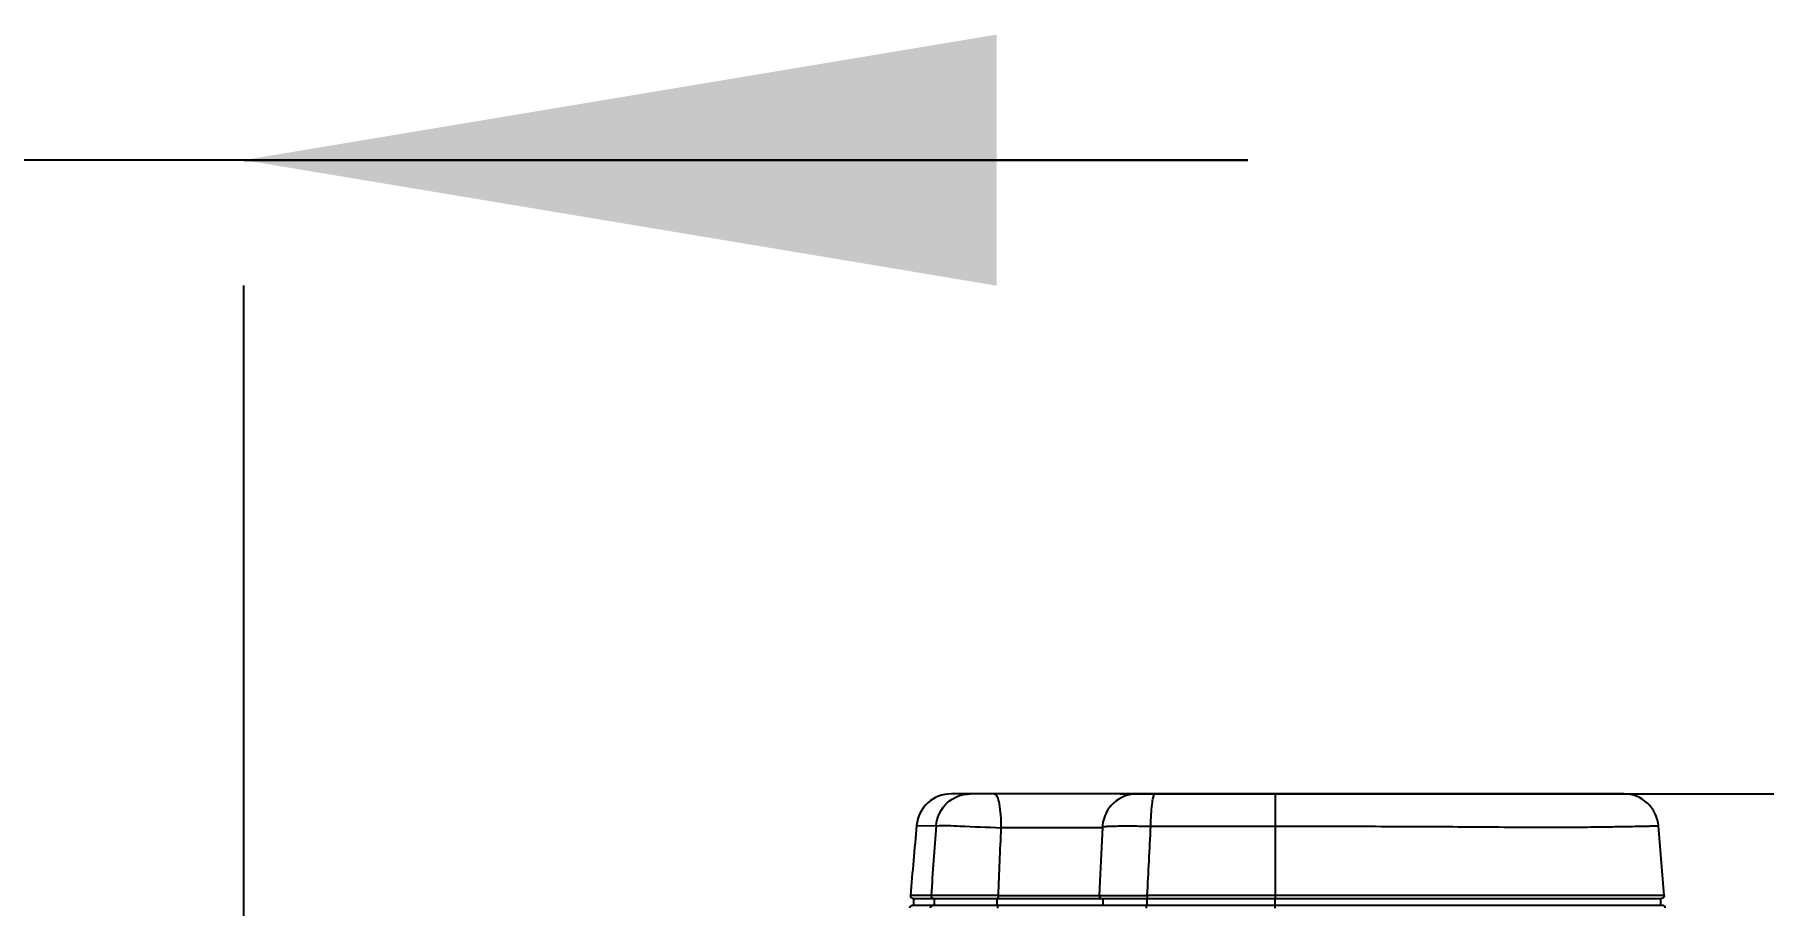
# Model space of a CAD drawing. Header units: millimetres. Extents: x 0 to 1173, y -4 to 841.
# Drawn here: x 1039.86 to 1060.53, y 536.9 to 547.31 of the extents above; entities that cross this region are included whole.
import ezdxf

# ---------------------------------------------------------------- set-up
doc = ezdxf.new("R2010")
doc.units = ezdxf.units.MM
doc.header["$LTSCALE"] = 65.395
doc.layers.get('0').update_dxf_attribs({"linetype": 'CONTINUOUS'})
for name, color, linetype in [('0_END_MODULE_W_CAM_SOLIFIED_BL2', 7, 'CONTINUOUS'), ('DRAFT_DIMS', 7, 'CONTINUOUS'), ('TM25S_ARM2_640_BL5', 7, 'CONTINUOUS')]:
    doc.layers.add(name, color=color, linetype=linetype)
doc.styles.get("Standard").update_dxf_attribs({"font": 'txt', "width": 0.8})
doc.dimstyles.new('DIMSTYLE_1', dxfattribs={"dimtxt": 6, "dimasz": 9, "dimexe": 0.5, "dimexo": 0, "dimgap": 1.5, "dimtad": 1, "dimlfac": 6, "dimzin": 0, "dimdsep": 46, "dimtxsty": 'Standard', "dimblk": '_FILLED', "dimblk1": '_FILLED', "dimblk2": '_FILLED', "dimcen": 0.09, "dimadec": 0, "dimazin": 0, "dimtp": 0.01, "dimtm": 0.01, "dimtfac": 1, "dimtofl": 0, "dimtmove": 0, "dimatfit": 3, "dimldrblk": '_FILLED', "dimfxl": 0, "dimtolj": 1, "dimtzin": 0, "dimarcsym": 0})

# ---------------------------------------------------------------- blocks, each defined once
blk = doc.blocks.new('_FILLED')
at = {"color": 0, "linetype": 'ByBlock'}
blk.add_solid([(0, 0), (-1, 0.1667), (-1, -0.1667)], dxfattribs=at)
blk = doc.blocks.new('*D1')
at = {"layer": 'DRAFT_DIMS', "color": 2, "linetype": 'Continuous'}
for p, q in [((1068.837, 538.232), (1068.837, 550.232)), ((1068.837, 550.232), (1068.837, 534.02)), ((1052.84, 538.232), (1069.337, 538.232)), ((1068.837, 491.431), (1068.837, 534.02)), ((1047.412, 529.807), (1069.337, 529.807)), ((1068.837, 529.807), (1068.837, 491.431))]:
    blk.add_line(p, q, dxfattribs=at)
at = {"layer": 'DRAFT_DIMS', "color": 2, "linetype": 'Continuous', "xscale": 9, "yscale": 9, "zscale": 9}
for p, rotation in [((1068.837, 538.232), 270), ((1068.837, 529.807), 90)]:
    blk.add_blockref('_FILLED', p, dxfattribs=dict(at, rotation=rotation))
blk = doc.blocks.new('*D29')
at = {"color": 2, "linetype": 'Continuous'}
for p, q in [((1058.858, 538.232), (1099.501, 538.232)), ((1099.001, 538.232), (1099.001, 355.857)), ((1099.001, 173.482), (1099.001, 355.857)), ((1043.427, 173.482), (1099.501, 173.482))]:
    blk.add_line(p, q, dxfattribs=at)
at = {"color": 2, "linetype": 'Continuous', "xscale": 9, "yscale": 9, "zscale": 9}
for p, rotation in [((1099.001, 538.232), 90), ((1099.001, 173.482), 270)]:
    blk.add_blockref('_FILLED', p, dxfattribs=dict(at, rotation=rotation))
blk = doc.blocks.new('*D32')
at = {"color": 2, "linetype": 'Continuous'}
for p, q in [((1013.997, 545.806), (1001.997, 545.806)), ((1001.997, 545.806), (1028.18, 545.806)), ((1054.364, 545.806), (1028.18, 545.806)), ((1042.364, 545.806), (1054.364, 545.806)), ((1013.997, 492.316), (1013.997, 544.306)), ((1042.364, 526.816), (1042.364, 544.306))]:
    blk.add_line(p, q, dxfattribs=at)
at = {"color": 2, "linetype": 'Continuous', "xscale": 9, "yscale": 9, "zscale": 9}
blk.add_blockref('_FILLED', (1013.997, 545.806), dxfattribs=at)
at = {"color": 2, "linetype": 'Continuous', "xscale": 9, "yscale": 9, "zscale": 9, "rotation": 180}
blk.add_blockref('_FILLED', (1042.364, 545.806), dxfattribs=at)
blk = doc.blocks.new('0_END_MODULE_W_CAM_SOLIFIED_BL2', base_point=(670.806, 355.8574))
at = {"layer": '0_END_MODULE_W_CAM_SOLIFIED_BL2', "color": 7, "linetype": 'Continuous'}
for p, q in [((1058.8582, 538.2324), (1050.8213, 538.2324)), ((1054.6927, 538.2324), (1054.6927, 537.8451)), ((1050.4064, 537.8541), (1050.6399, 537.8511)), ((1052.6261, 537.8267), (1051.4146, 537.8267)), ((1052.6265, 537.8349), (1052.6151, 537.5898)), ((1054.6927, 537.8451), (1054.6927, 537.0181)), ((1059.3426, 537.0185), (1059.2735, 537.8503)), ((1052.6151, 537.5898), (1052.6, 537.2731)), ((1052.6, 537.2731), (1052.5876, 537.0174)), ((1050.5798, 537.0185), (1050.3327, 537.0185)), ((1059.3218, 536.8991), (1050.3534, 536.8991)), ((1050.3659, 536.9824), (1059.3094, 536.9824)), ((1050.3727, 536.8991), (1050.3727, 536.9824)), ((1050.6208, 536.8991), (1050.6208, 536.9824)), ((1051.3725, 537.0167), (1051.3204, 537.0168)), ((1051.3637, 536.9824), (1051.3637, 536.8991)), ((1051.3795, 537.0166), (1051.3725, 537.0167)), ((1051.3796, 537.0166), (1052.5876, 537.0166)), ((1052.6318, 536.9824), (1052.6318, 536.8991)), ((1054.6927, 537.0181), (1053.1623, 537.0181)), ((1053.1627, 536.8991), (1053.1627, 536.9824)), ((1054.6927, 537.0181), (1054.6927, 536.9824)), ((1054.6927, 536.8991), (1054.6927, 536.9824)), ((1054.6927, 536.8681), (1054.6927, 536.8991)), ((1059.3025, 536.8991), (1059.3025, 536.9824))]:
    blk.add_line(p, q, dxfattribs=at)
for points in [[(1053.0427, 538.2324), (1053.0047, 538.2307), (1052.9666, 538.2254), (1052.929, 538.2166), (1052.8926, 538.2045), (1052.8576, 538.1891), (1052.824, 538.1704), (1052.7923, 538.1488), (1052.7628, 538.1244), (1052.7356, 538.0974), (1052.711, 538.0679), (1052.6893, 538.0364), (1052.6704, 538.0029), (1052.6548, 537.9679), (1052.6425, 537.9317), (1052.6335, 537.8944), (1052.628, 537.8561), (1052.6265, 537.8349)], [(1052.5876, 537.0174), (1052.5876, 537.014), (1052.5885, 537.0079), (1052.5906, 537.0019), (1052.5938, 536.9964), (1052.5979, 536.9917), (1052.6029, 536.9877), (1052.6087, 536.9848), (1052.6148, 536.983), (1052.6209, 536.9824)]]:
    blk.add_lwpolyline(points, dxfattribs=at)
for centre, radius, start, end in [((1050.8213, 537.8158), 0.4167, 90, 174.72199), ((1058.8582, 537.8158), 0.4167, 4.75956, 89.99995), ((1151.6946, 528.4941), 101.7198, 174.720315, 175.192826), ((1129.3496, 531.7561), 78.9453, 175.572017, 176.17793), ((1166.516, 532.4549), 115.2269, 177.327936, 177.731096), ((853.4483, 547.8101), 200.0055, 356.906927, 357.144224)]:
    blk.add_arc(centre, radius, start, end, dxfattribs=at)
for points, knots in [([(1050.6399, 537.8511), (1050.6483, 537.9518), (1050.7416, 538.1521), (1050.9481, 538.2324), (1051.0466, 538.2324)], [0, 0, 0, 0, 0.5063432, 1, 1, 1, 1]), ([(1051.3378, 538.2324), (1051.351, 538.2324), (1051.3784, 538.1835), (1051.3947, 538.1024), (1051.4113, 537.9722), (1051.4143, 537.8768), (1051.4146, 537.8267)], [0, 0, 0, 0, 0.0942451, 0.3156928, 0.6434092, 1, 1, 1, 1]), ([(1053.2053, 537.8454), (1053.2058, 537.8924), (1053.2087, 537.9791), (1053.2173, 538.0964), (1053.2324, 538.1751), (1053.2426, 538.2216), (1053.2539, 538.2304)], [0, 0, 0, 0, 0.3606954, 0.669249, 0.8898109, 1, 1, 1, 1]), ([(1053.2539, 538.2304), (1053.2547, 538.231), (1053.2563, 538.232), (1053.2582, 538.2324), (1053.2591, 538.2324)], [0, 0, 0, 0, 0.5331218, 1, 1, 1, 1]), ([(1050.6399, 537.8511), (1050.7333, 537.8582), (1050.9922, 537.8431), (1051.25, 537.8353), (1051.4144, 537.8267)], [0, 0, 0, 0, 0.3627725, 1, 1, 1, 1]), ([(1052.6265, 537.8349), (1052.6267, 537.8389), (1052.648, 537.8398), (1052.6737, 537.8449), (1052.7287, 537.8464), (1052.8299, 537.8496), (1052.9925, 537.8492), (1053.1298, 537.8471), (1053.2053, 537.8454)], [0, 0, 0, 0, 0.0204681, 0.0761066, 0.1660594, 0.2876156, 0.6091748, 1, 1, 1, 1]), ([(1053.2053, 537.8454), (1053.3308, 537.8453), (1053.8266, 537.8451), (1054.3224, 537.8451), (1054.6927, 537.8451)], [0, 0, 0, 0, 0.2531448, 1, 1, 1, 1]), ([(1054.6927, 537.8451), (1055.0486, 537.8449), (1055.7566, 537.8452), (1056.7891, 537.8416), (1057.7062, 537.833), (1058.3517, 537.8342), (1058.7312, 537.84), (1058.9129, 537.8433), (1059.0439, 537.8458), (1059.1377, 537.8484), (1059.1992, 537.8481), (1059.2429, 537.8518), (1059.2595, 537.8473), (1059.2733, 537.8524), (1059.2735, 537.8503)], [0, 0, 0, 0, 0.2331029, 0.4636112, 0.6762207, 0.8337004, 0.8862861, 0.9248331, 0.9526473, 0.9723145, 0.9857017, 0.9941517, 0.9986508, 1, 1, 1, 1]), ([(1051.3204, 537.0168), (1051.2379, 537.0171), (1050.9911, 537.0184), (1050.7442, 537.0172), (1050.5798, 537.0184)], [0, 0, 0, 0, 0.3339367, 1, 1, 1, 1]), ([(1051.3662, 536.8991), (1051.3674, 536.8991), (1051.375, 536.8879), (1051.3737, 536.8768), (1051.3737, 536.8666)], [0, 0, 0, 0, 0.1075941, 1, 1, 1, 1]), ([(1051.3796, 537.0166), (1051.3797, 537.0085), (1051.3786, 536.9994), (1051.376, 536.9824), (1051.3722, 536.9824)], [0, 0, 0, 0, 0.6836976, 1, 1, 1, 1]), ([(1052.5876, 537.0174), (1052.5878, 537.0209), (1052.61, 537.0132), (1052.6335, 537.0211), (1052.6889, 537.017), (1052.7562, 537.0189), (1052.8419, 537.0183), (1052.9787, 537.0186), (1053.0871, 537.0183), (1053.1623, 537.0181)], [0, 0, 0, 0, 0.0185266, 0.0735221, 0.163249, 0.2848652, 0.4344912, 0.6073079, 1, 1, 1, 1]), ([(1053.1542, 536.8681), (1053.1543, 536.8755), (1053.156, 536.8829), (1053.1556, 536.8991), (1053.1588, 536.8991)], [0, 0, 0, 0, 0.6998235, 1, 1, 1, 1]), ([(1053.1623, 537.0181), (1053.1623, 537.0098), (1053.1643, 537.0013), (1053.1632, 536.9824), (1053.1669, 536.9824)], [0, 0, 0, 0, 0.6937094, 1, 1, 1, 1]), ([(1059.3426, 537.0185), (1059.3424, 537.0208), (1059.3284, 537.0199), (1059.3104, 537.0168), (1059.2647, 537.0186), (1059.1995, 537.0184), (1059.1005, 537.0182), (1058.9625, 537.0178), (1058.7724, 537.0177), (1058.5182, 537.0176), (1058.1905, 537.017), (1057.6203, 537.0177), (1056.8045, 537.0177), (1055.7651, 537.0192), (1055.0516, 537.0163), (1054.6927, 537.0181)], [0, 0, 0, 0, 0.0014606, 0.0060856, 0.0148502, 0.0288003, 0.0492912, 0.0781833, 0.1180553, 0.1718335, 0.2421758, 0.329442, 0.5397442, 0.7684541, 1, 1, 1, 1])]:
    blk.add_open_spline(points, degree=3, knots=knots, dxfattribs=at)
for points in [[(1050.3202, 536.8684), (1050.3214, 536.8834), (1050.3383, 536.8991), (1050.3534, 536.8991)], [(1050.3327, 537.0185), (1050.3314, 537.0022), (1050.3496, 536.9824), (1050.3659, 536.9824)], [(1050.5699, 536.8684), (1050.5711, 536.8832), (1050.5875, 536.8991), (1050.6024, 536.8991)], [(1050.5798, 537.0185), (1050.5786, 537.0023), (1050.5962, 536.9824), (1050.6123, 536.9824)], [(1059.3426, 537.0185), (1059.344, 537.0022), (1059.3257, 536.9824), (1059.3094, 536.9824)], [(1059.355, 536.8685), (1059.3538, 536.8835), (1059.3369, 536.8991), (1059.3218, 536.8991)]]:
    blk.add_open_spline(points, degree=3, dxfattribs=at)
at = {"layer": '0_END_MODULE_W_CAM_SOLIFIED_BL2', "color": 2, "linetype": 'Continuous'}
dim = blk.add_linear_dim(base=(1099.0009, 173.4824), p1=(1058.8582, 538.2324), p2=(1043.4273, 173.4824), angle=270, dimstyle='DIMSTYLE_1', dxfattribs=at)
dim.commit()
dim.dimension.update_dxf_attribs({"geometry": '*D29', "text_midpoint": (1099.0009, 339.0574), "dimtype": 160})
blk = doc.blocks.new('TM25S_ARM2_640_BL5', base_point=(646.6598, 431.1828))
at = {"layer": 'TM25S_ARM2_640_BL5', "color": 2, "linetype": 'Continuous'}
dim = blk.add_linear_dim(base=(1042.3636, 545.8062), p1=(1013.9969, 492.3158), p2=(1042.3636, 526.8158), dimstyle='DIMSTYLE_1', dxfattribs=at)
dim.commit()
dim.dimension.update_dxf_attribs({"geometry": '*D32', "text_midpoint": (1013.7802, 545.8062), "dimtype": 160})

msp = doc.modelspace()

# ---------------------------------------------------------------- block references
at = {"layer": '0_END_MODULE_W_CAM_SOLIFIED_BL2'}
msp.add_blockref('0_END_MODULE_W_CAM_SOLIFIED_BL2', (670.806, 355.8574), dxfattribs=at)
at = {"layer": 'TM25S_ARM2_640_BL5'}
msp.add_blockref('TM25S_ARM2_640_BL5', (646.6598, 431.1828), dxfattribs=at)

# ---------------------------------------------------------------- dimensions: what is measured, and where the dimension line sits
at = {"layer": 'DRAFT_DIMS', "color": 2, "linetype": 'Continuous'}
dim = msp.add_linear_dim(base=(1068.8365, 529.8074), p1=(1052.8397, 538.2324), p2=(1047.4124, 529.8074), angle=270, dimstyle='DIMSTYLE_1', dxfattribs=at)
dim.commit()
dim.dimension.update_dxf_attribs({"geometry": '*D1', "text_midpoint": (1068.8365, 491.4314), "dimtype": 160})

doc.saveas('drawing.dxf')
